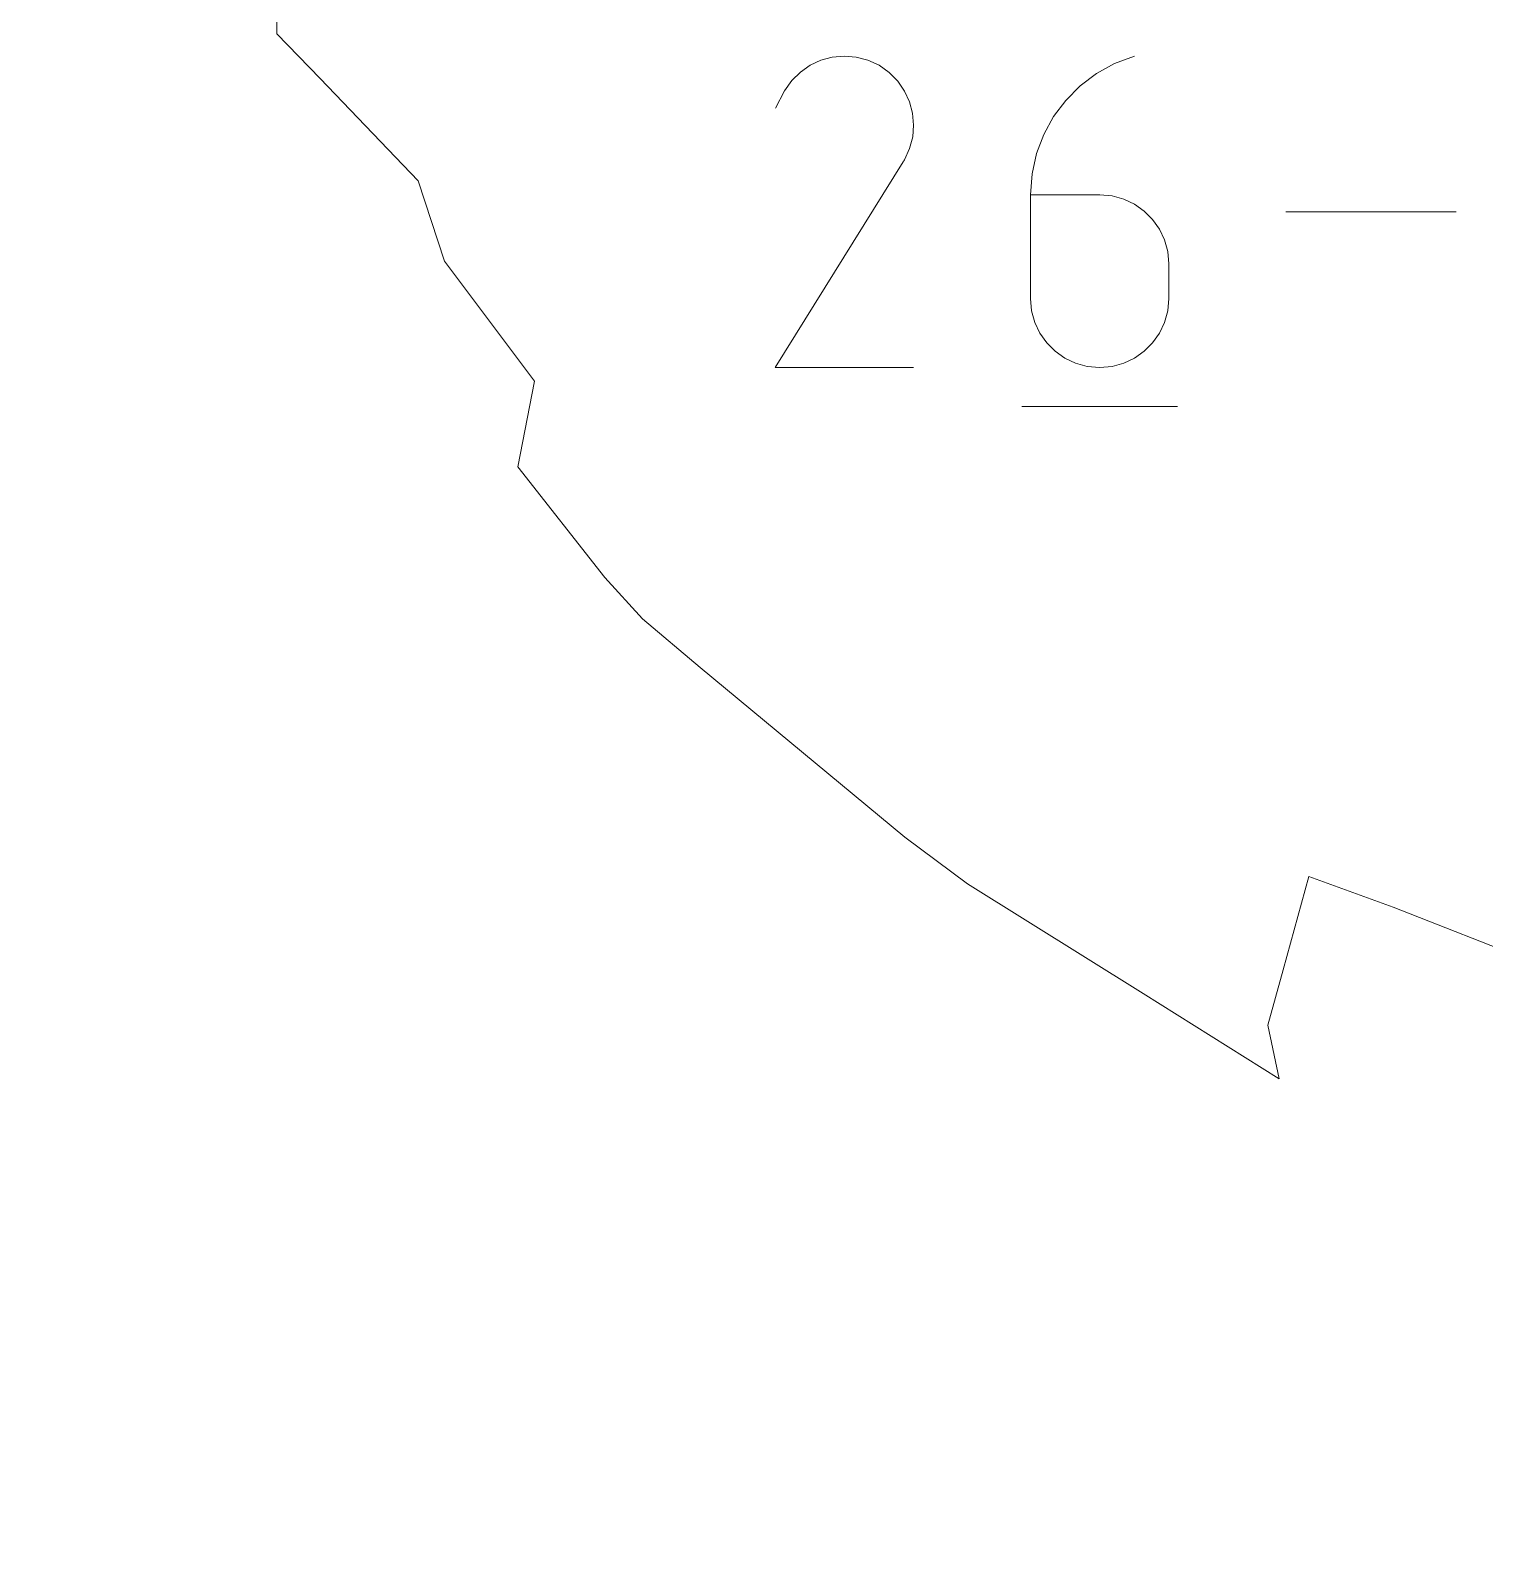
# Model space of a CAD drawing. Header units: millimetres. Extents: x -446 to 392, y -249 to 379.
# Drawn here: x 7.77 to 23.06, y 126.97 to 143.11 of the extents above; entities that cross this region are included whole.
import ezdxf

# ---------------------------------------------------------------- set-up
doc = ezdxf.new("R2010")
doc.units = ezdxf.units.MM
doc.header["$MEASUREMENT"] = 0
doc.layers.add('Layer 1', color=7, linetype='Continuous')

msp = doc.modelspace()

# ---------------------------------------------------------------- linework, layer by layer
at = {"layer": 'Layer 1', "color": 5, "lineweight": 0}
for points, knots in [([(-446.0374, -230.5655), (-446.0374, -230.5655), (392.1616, -230.5655), (392.1616, -230.5655), (392.1616, -230.5655), (392.1616, -230.5655), (392.1616, 379.0343), (392.1616, 379.0343), (392.1616, 379.0343), (392.1616, 379.0343), (-446.0374, 379.0343), (-446.0374, 379.0343), (-446.0374, 379.0343), (-446.0374, 379.0343), (-446.0374, -230.5655), (-446.0374, -230.5655)], [0, 0, 0, 0, 0.2, 0.2, 0.2, 0.2, 0.4, 0.4, 0.4, 0.4, 0.6, 0.6, 0.6, 0.6, 1, 1, 1, 1]), ([(28.9872, 131.7536), (28.9872, 131.7536), (29.598, 131.6073), (29.598, 131.6073), (29.598, 131.6073), (29.598, 131.6073), (30.603, 134.2362), (30.603, 134.2362), (30.603, 134.2362), (30.603, 134.2362), (30.6139, 138.4558), (30.6139, 138.4558), (30.6139, 138.4558), (30.6139, 138.4558), (29.6214, 139.9088), (29.6214, 139.9088), (29.6214, 139.9088), (29.6214, 139.9088), (29.2843, 140.403), (29.2843, 140.403), (29.2843, 140.403), (29.2843, 140.403), (29.2769, 141.8731), (29.2769, 141.8731), (29.2769, 141.8731), (29.2769, 141.8731), (28.0753, 143.7701), (28.0753, 143.7701), (28.0753, 143.7701), (28.0753, 143.7701), (26.1966, 146.2338), (26.1966, 146.2338), (26.1966, 146.2338), (26.1966, 146.2338), (24.2968, 147.62), (24.2968, 147.62), (24.2968, 147.62), (24.2968, 147.62), (23.4752, 148.1628), (23.4752, 148.1628), (23.4752, 148.1628), (23.4752, 148.1628), (21.9793, 149.0404), (21.9793, 149.0404), (21.9793, 149.0404), (21.9793, 149.0404), (21.7354, 150.7311), (21.7354, 150.7311), (21.7354, 150.7311), (21.7354, 150.7311), (18.9968, 152.5503), (18.9968, 152.5503), (18.9968, 152.5503), (18.9968, 152.5503), (18.1117, 152.5194), (18.1117, 152.5194), (18.1117, 152.5194), (18.1117, 152.5194), (18.1369, 153.9119), (18.1369, 153.9119), (18.1369, 153.9119), (18.1369, 153.9119), (17.8643, 154.365), (17.8643, 154.365), (17.8643, 154.365), (17.8643, 154.365), (16.0994, 153.8776), (16.0994, 153.8776), (16.0994, 153.8776), (16.0994, 153.8776), (14.8709, 153.1879), (14.8709, 153.1879), (14.8709, 153.1879), (14.8709, 153.1879), (14.0402, 151.4676), (14.0402, 151.4676), (14.0402, 151.4676), (14.0402, 151.4676), (12.8231, 150.4745), (12.8231, 150.4745), (12.8231, 150.4745), (12.8231, 150.4745), (12.1426, 149.8849), (12.1426, 149.8849), (12.1426, 149.8849), (12.1426, 149.8849), (12.6997, 148.7176), (12.6997, 148.7176), (12.6997, 148.7176), (12.6997, 148.7176), (12.0546, 147.5057), (12.0546, 147.5057), (12.0546, 147.5057), (12.0546, 147.5057), (11.8152, 147.0114), (11.8152, 147.0114), (11.8152, 147.0114), (11.8152, 147.0114), (11.401, 145.0225), (11.401, 145.0225), (11.401, 145.0225), (11.401, 145.0225), (10.3451, 143.9375), (10.3451, 143.9375), (10.3451, 143.9375), (10.3451, 143.9375), (10.3577, 143.0827), (10.3577, 143.0827), (10.3577, 143.0827), (10.3577, 143.0827), (10.8113, 142.6125), (10.8113, 142.6125), (10.8113, 142.6125), (10.8113, 142.6125), (11.8427, 141.536), (11.8427, 141.536), (11.8427, 141.536), (11.8427, 141.536), (12.1204, 140.6898), (12.1204, 140.6898), (12.1204, 140.6898), (12.1204, 140.6898), (13.0683, 139.4259), (13.0683, 139.4259), (13.0683, 139.4259), (13.0683, 139.4259), (12.8928, 138.5238), (12.8928, 138.5238), (12.8928, 138.5238), (12.8928, 138.5238), (13.8059, 137.3616), (13.8059, 137.3616), (13.8059, 137.3616), (13.8059, 137.3616), (14.2036, 136.9245), (14.2036, 136.9245), (14.2036, 136.9245), (14.2036, 136.9245), (14.8115, 136.4148), (14.8115, 136.4148), (14.8115, 136.4148), (14.8115, 136.4148), (16.9621, 134.6293), (16.9621, 134.6293), (16.9621, 134.6293), (16.9621, 134.6293), (17.6209, 134.1379), (17.6209, 134.1379), (17.6209, 134.1379), (17.6209, 134.1379), (19.4693, 132.982), (19.4693, 132.982), (19.4693, 132.982), (19.4693, 132.982), (20.9, 132.0856), (20.9, 132.0856), (20.9, 132.0856), (20.9, 132.0856), (20.7806, 132.6512), (20.7806, 132.6512), (20.7806, 132.6512), (20.7806, 132.6512), (20.9417, 133.234), (20.9417, 133.234), (20.9417, 133.234), (20.9417, 133.234), (21.212, 134.2151), (21.212, 134.2151), (21.212, 134.2151), (21.212, 134.2151), (22.097, 133.8917), (22.097, 133.8917), (22.097, 133.8917), (22.097, 133.8917), (25.0653, 132.7266), (25.0653, 132.7266), (25.0653, 132.7266), (25.0653, 132.7266), (25.6075, 132.5461), (25.6075, 132.5461), (25.6075, 132.5461), (25.6075, 132.5461), (28.1764, 131.9616), (28.1764, 131.9616), (28.1764, 131.9616), (28.1764, 131.9616), (28.9872, 131.7536), (28.9872, 131.7536)], [0, 0, 0, 0, 0.0208333, 0.0208333, 0.0208333, 0.0208333, 0.0416667, 0.0416667, 0.0416667, 0.0416667, 0.0625, 0.0625, 0.0625, 0.0625, 0.0833333, 0.0833333, 0.0833333, 0.0833333, 0.1041667, 0.1041667, 0.1041667, 0.1041667, 0.125, 0.125, 0.125, 0.125, 0.1458333, 0.1458333, 0.1458333, 0.1458333, 0.1666667, 0.1666667, 0.1666667, 0.1666667, 0.1875, 0.1875, 0.1875, 0.1875, 0.2083333, 0.2083333, 0.2083333, 0.2083333, 0.2291667, 0.2291667, 0.2291667, 0.2291667, 0.25, 0.25, 0.25, 0.25, 0.2708333, 0.2708333, 0.2708333, 0.2708333, 0.2916667, 0.2916667, 0.2916667, 0.2916667, 0.3125, 0.3125, 0.3125, 0.3125, 0.3333333, 0.3333333, 0.3333333, 0.3333333, 0.3541667, 0.3541667, 0.3541667, 0.3541667, 0.375, 0.375, 0.375, 0.375, 0.3958333, 0.3958333, 0.3958333, 0.3958333, 0.4166667, 0.4166667, 0.4166667, 0.4166667, 0.4375, 0.4375, 0.4375, 0.4375, 0.4583333, 0.4583333, 0.4583333, 0.4583333, 0.4791667, 0.4791667, 0.4791667, 0.4791667, 0.5, 0.5, 0.5, 0.5, 0.5208333, 0.5208333, 0.5208333, 0.5208333, 0.5416667, 0.5416667, 0.5416667, 0.5416667, 0.5625, 0.5625, 0.5625, 0.5625, 0.5833333, 0.5833333, 0.5833333, 0.5833333, 0.6041667, 0.6041667, 0.6041667, 0.6041667, 0.625, 0.625, 0.625, 0.625, 0.6458333, 0.6458333, 0.6458333, 0.6458333, 0.6666667, 0.6666667, 0.6666667, 0.6666667, 0.6875, 0.6875, 0.6875, 0.6875, 0.7083333, 0.7083333, 0.7083333, 0.7083333, 0.7291667, 0.7291667, 0.7291667, 0.7291667, 0.75, 0.75, 0.75, 0.75, 0.7708333, 0.7708333, 0.7708333, 0.7708333, 0.7916667, 0.7916667, 0.7916667, 0.7916667, 0.8125, 0.8125, 0.8125, 0.8125, 0.8333333, 0.8333333, 0.8333333, 0.8333333, 0.8541667, 0.8541667, 0.8541667, 0.8541667, 0.875, 0.875, 0.875, 0.875, 0.8958333, 0.8958333, 0.8958333, 0.8958333, 0.9166667, 0.9166667, 0.9166667, 0.9166667, 0.9375, 0.9375, 0.9375, 0.9375, 0.9583333, 0.9583333, 0.9583333, 0.9583333, 1, 1, 1, 1])]:
    msp.add_open_spline(points, degree=3, knots=knots, dxfattribs=at)
at = {"layer": 'Layer 1', "color": 1, "lineweight": 0}
for points, knots in [([(17.0553, 139.5694), (17.0553, 139.5694), (15.5994, 139.5694), (15.5994, 139.5694), (15.5994, 139.5694), (15.5994, 139.5694), (16.9444, 141.7348), (16.9444, 141.7348), (16.9444, 141.7348), (16.9444, 141.7348), (16.9444, 141.7348), (16.9444, 141.7348), (16.9444, 141.7348), (16.9444, 141.7348), (16.9461, 141.7366), (16.9461, 141.7366), (16.9461, 141.7366), (16.9461, 141.7366), (16.9473, 141.7388), (16.9473, 141.7388), (16.9473, 141.7388), (16.9473, 141.7388), (16.949, 141.7406), (16.949, 141.7406), (16.949, 141.7406), (16.949, 141.7406), (16.9507, 141.7428), (16.9507, 141.7428), (16.9507, 141.7428), (16.9507, 141.7428), (16.9519, 141.7451), (16.9519, 141.7451), (16.9519, 141.7451), (16.9519, 141.7451), (16.9536, 141.7468), (16.9536, 141.7468), (16.9536, 141.7468), (16.9536, 141.7468), (16.9547, 141.7497), (16.9547, 141.7497), (16.9547, 141.7497), (16.9547, 141.7497), (16.9559, 141.752), (16.9559, 141.752), (16.9559, 141.752), (16.9559, 141.752), (16.9576, 141.7543), (16.9576, 141.7543), (16.9576, 141.7543), (16.9576, 141.7543), (16.9576, 141.7543), (16.9576, 141.7543), (16.9576, 141.7543), (16.9576, 141.7543), (17.013, 141.8737), (17.013, 141.8737), (17.013, 141.8737), (17.013, 141.8737), (17.0456, 141.9971), (17.0456, 141.9971), (17.0456, 141.9971), (17.0456, 141.9971), (17.0553, 142.1222), (17.0553, 142.1222), (17.0553, 142.1222), (17.0553, 142.1222), (17.0444, 142.2468), (17.0444, 142.2468), (17.0444, 142.2468), (17.0444, 142.2468), (17.0118, 142.3662), (17.0118, 142.3662), (17.0118, 142.3662), (17.0118, 142.3662), (16.9599, 142.4793), (16.9599, 142.4793), (16.9599, 142.4793), (16.9599, 142.4793), (16.889, 142.5833), (16.889, 142.5833), (16.889, 142.5833), (16.889, 142.5833), (16.7993, 142.6742), (16.7993, 142.6742), (16.7993, 142.6742), (16.7993, 142.6742), (16.6925, 142.7502), (16.6925, 142.7502), (16.6925, 142.7502), (16.6925, 142.7502), (16.6925, 142.7502), (16.6925, 142.7502), (16.6925, 142.7502), (16.6925, 142.7502), (16.573, 142.805), (16.573, 142.805), (16.573, 142.805), (16.573, 142.805), (16.4496, 142.837), (16.4496, 142.837), (16.4496, 142.837), (16.4496, 142.837), (16.3239, 142.8467), (16.3239, 142.8467), (16.3239, 142.8467), (16.3239, 142.8467), (16.1999, 142.8353), (16.1999, 142.8353), (16.1999, 142.8353), (16.1999, 142.8353), (16.0799, 142.8033), (16.0799, 142.8033), (16.0799, 142.8033), (16.0799, 142.8033), (15.9674, 142.7507), (15.9674, 142.7507), (15.9674, 142.7507), (15.9674, 142.7507), (15.864, 142.6793), (15.864, 142.6793), (15.864, 142.6793), (15.864, 142.6793), (15.7731, 142.5896), (15.7731, 142.5896), (15.7731, 142.5896), (15.7731, 142.5896), (15.6971, 142.4822), (15.6971, 142.4822), (15.6971, 142.4822), (15.6971, 142.4822), (15.6017, 142.2988), (15.6017, 142.2988)], [0, 0, 0, 0, 0.0294118, 0.0294118, 0.0294118, 0.0294118, 0.0588235, 0.0588235, 0.0588235, 0.0588235, 0.0882353, 0.0882353, 0.0882353, 0.0882353, 0.1176471, 0.1176471, 0.1176471, 0.1176471, 0.1470588, 0.1470588, 0.1470588, 0.1470588, 0.1764706, 0.1764706, 0.1764706, 0.1764706, 0.2058824, 0.2058824, 0.2058824, 0.2058824, 0.2352941, 0.2352941, 0.2352941, 0.2352941, 0.2647059, 0.2647059, 0.2647059, 0.2647059, 0.2941176, 0.2941176, 0.2941176, 0.2941176, 0.3235294, 0.3235294, 0.3235294, 0.3235294, 0.3529412, 0.3529412, 0.3529412, 0.3529412, 0.3823529, 0.3823529, 0.3823529, 0.3823529, 0.4117647, 0.4117647, 0.4117647, 0.4117647, 0.4411765, 0.4411765, 0.4411765, 0.4411765, 0.4705882, 0.4705882, 0.4705882, 0.4705882, 0.5, 0.5, 0.5, 0.5, 0.5294118, 0.5294118, 0.5294118, 0.5294118, 0.5588235, 0.5588235, 0.5588235, 0.5588235, 0.5882353, 0.5882353, 0.5882353, 0.5882353, 0.6176471, 0.6176471, 0.6176471, 0.6176471, 0.6470588, 0.6470588, 0.6470588, 0.6470588, 0.6764706, 0.6764706, 0.6764706, 0.6764706, 0.7058824, 0.7058824, 0.7058824, 0.7058824, 0.7352941, 0.7352941, 0.7352941, 0.7352941, 0.7647059, 0.7647059, 0.7647059, 0.7647059, 0.7941176, 0.7941176, 0.7941176, 0.7941176, 0.8235294, 0.8235294, 0.8235294, 0.8235294, 0.8529412, 0.8529412, 0.8529412, 0.8529412, 0.8823529, 0.8823529, 0.8823529, 0.8823529, 0.9117647, 0.9117647, 0.9117647, 0.9117647, 0.9411765, 0.9411765, 0.9411765, 0.9411765, 1, 1, 1, 1]), ([(19.3779, 142.8467), (19.3779, 142.8467), (19.3779, 142.8467), (19.3779, 142.8467), (19.3779, 142.8467), (19.3779, 142.8467), (19.1688, 142.7685), (19.1688, 142.7685), (19.1688, 142.7685), (19.1688, 142.7685), (18.9779, 142.6633), (18.9779, 142.6633), (18.9779, 142.6633), (18.9779, 142.6633), (18.8054, 142.5336), (18.8054, 142.5336), (18.8054, 142.5336), (18.8054, 142.5336), (18.6545, 142.3816), (18.6545, 142.3816), (18.6545, 142.3816), (18.6545, 142.3816), (18.5265, 142.2108), (18.5265, 142.2108), (18.5265, 142.2108), (18.5265, 142.2108), (18.4237, 142.0234), (18.4237, 142.0234), (18.4237, 142.0234), (18.4237, 142.0234), (18.3471, 141.8217), (18.3471, 141.8217), (18.3471, 141.8217), (18.3471, 141.8217), (18.3003, 141.6086), (18.3003, 141.6086), (18.3003, 141.6086), (18.3003, 141.6086), (18.2843, 141.3875), (18.2843, 141.3875), (18.2843, 141.3875), (18.2843, 141.3875), (18.2843, 140.2979), (18.2843, 140.2979), (18.2843, 140.2979), (18.2843, 140.2979), (18.2963, 140.167), (18.2963, 140.167), (18.2963, 140.167), (18.2963, 140.167), (18.33, 140.0436), (18.33, 140.0436), (18.33, 140.0436), (18.33, 140.0436), (18.3837, 139.9305), (18.3837, 139.9305), (18.3837, 139.9305), (18.3837, 139.9305), (18.4557, 139.8288), (18.4557, 139.8288), (18.4557, 139.8288), (18.4557, 139.8288), (18.5437, 139.7408), (18.5437, 139.7408), (18.5437, 139.7408), (18.5437, 139.7408), (18.6454, 139.6688), (18.6454, 139.6688), (18.6454, 139.6688), (18.6454, 139.6688), (18.7585, 139.6151), (18.7585, 139.6151), (18.7585, 139.6151), (18.7585, 139.6151), (18.8814, 139.5808), (18.8814, 139.5808), (18.8814, 139.5808), (18.8814, 139.5808), (19.0122, 139.5694), (19.0122, 139.5694), (19.0122, 139.5694), (19.0122, 139.5694), (19.0122, 139.5694), (19.0122, 139.5694), (19.0122, 139.5694), (19.0122, 139.5694), (19.1431, 139.5808), (19.1431, 139.5808), (19.1431, 139.5808), (19.1431, 139.5808), (19.2665, 139.6151), (19.2665, 139.6151), (19.2665, 139.6151), (19.2665, 139.6151), (19.3796, 139.6688), (19.3796, 139.6688), (19.3796, 139.6688), (19.3796, 139.6688), (19.4813, 139.7408), (19.4813, 139.7408), (19.4813, 139.7408), (19.4813, 139.7408), (19.5687, 139.8288), (19.5687, 139.8288), (19.5687, 139.8288), (19.5687, 139.8288), (19.6407, 139.9305), (19.6407, 139.9305), (19.6407, 139.9305), (19.6407, 139.9305), (19.6944, 140.0436), (19.6944, 140.0436), (19.6944, 140.0436), (19.6944, 140.0436), (19.7281, 140.167), (19.7281, 140.167), (19.7281, 140.167), (19.7281, 140.167), (19.7401, 140.2979), (19.7401, 140.2979), (19.7401, 140.2979), (19.7401, 140.2979), (19.7401, 140.6607), (19.7401, 140.6607), (19.7401, 140.6607), (19.7401, 140.6607), (19.7281, 140.7915), (19.7281, 140.7915), (19.7281, 140.7915), (19.7281, 140.7915), (19.6944, 140.9144), (19.6944, 140.9144), (19.6944, 140.9144), (19.6944, 140.9144), (19.6407, 141.0275), (19.6407, 141.0275), (19.6407, 141.0275), (19.6407, 141.0275), (19.5687, 141.1292), (19.5687, 141.1292), (19.5687, 141.1292), (19.5687, 141.1292), (19.4813, 141.2166), (19.4813, 141.2166), (19.4813, 141.2166), (19.4813, 141.2166), (19.3796, 141.288), (19.3796, 141.288), (19.3796, 141.288), (19.3796, 141.288), (19.2665, 141.3417), (19.2665, 141.3417), (19.2665, 141.3417), (19.2665, 141.3417), (19.1431, 141.3755), (19.1431, 141.3755), (19.1431, 141.3755), (19.1431, 141.3755), (19.0122, 141.3875), (19.0122, 141.3875), (19.0122, 141.3875), (19.0122, 141.3875), (18.2843, 141.3875), (18.2843, 141.3875)], [0, 0, 0, 0, 0.0238095, 0.0238095, 0.0238095, 0.0238095, 0.047619, 0.047619, 0.047619, 0.047619, 0.0714286, 0.0714286, 0.0714286, 0.0714286, 0.0952381, 0.0952381, 0.0952381, 0.0952381, 0.1190476, 0.1190476, 0.1190476, 0.1190476, 0.1428571, 0.1428571, 0.1428571, 0.1428571, 0.1666667, 0.1666667, 0.1666667, 0.1666667, 0.1904762, 0.1904762, 0.1904762, 0.1904762, 0.2142857, 0.2142857, 0.2142857, 0.2142857, 0.2380952, 0.2380952, 0.2380952, 0.2380952, 0.2619048, 0.2619048, 0.2619048, 0.2619048, 0.2857143, 0.2857143, 0.2857143, 0.2857143, 0.3095238, 0.3095238, 0.3095238, 0.3095238, 0.3333333, 0.3333333, 0.3333333, 0.3333333, 0.3571429, 0.3571429, 0.3571429, 0.3571429, 0.3809524, 0.3809524, 0.3809524, 0.3809524, 0.4047619, 0.4047619, 0.4047619, 0.4047619, 0.4285714, 0.4285714, 0.4285714, 0.4285714, 0.452381, 0.452381, 0.452381, 0.452381, 0.4761905, 0.4761905, 0.4761905, 0.4761905, 0.5, 0.5, 0.5, 0.5, 0.5238095, 0.5238095, 0.5238095, 0.5238095, 0.547619, 0.547619, 0.547619, 0.547619, 0.5714286, 0.5714286, 0.5714286, 0.5714286, 0.5952381, 0.5952381, 0.5952381, 0.5952381, 0.6190476, 0.6190476, 0.6190476, 0.6190476, 0.6428571, 0.6428571, 0.6428571, 0.6428571, 0.6666667, 0.6666667, 0.6666667, 0.6666667, 0.6904762, 0.6904762, 0.6904762, 0.6904762, 0.7142857, 0.7142857, 0.7142857, 0.7142857, 0.7380952, 0.7380952, 0.7380952, 0.7380952, 0.7619048, 0.7619048, 0.7619048, 0.7619048, 0.7857143, 0.7857143, 0.7857143, 0.7857143, 0.8095238, 0.8095238, 0.8095238, 0.8095238, 0.8333333, 0.8333333, 0.8333333, 0.8333333, 0.8571429, 0.8571429, 0.8571429, 0.8571429, 0.8809524, 0.8809524, 0.8809524, 0.8809524, 0.9047619, 0.9047619, 0.9047619, 0.9047619, 0.9285714, 0.9285714, 0.9285714, 0.9285714, 0.952381, 0.952381, 0.952381, 0.952381, 1, 1, 1, 1])]:
    msp.add_open_spline(points, degree=3, knots=knots, dxfattribs=at)
for points in [[(22.761, 141.208), (22.761, 141.208), (20.9692, 141.208), (20.9692, 141.208)], [(18.1934, 139.1597), (18.1934, 139.1597), (19.8316, 139.1597), (19.8316, 139.1597)]]:
    msp.add_open_spline(points, degree=3, dxfattribs=at)

doc.saveas('drawing.dxf')
